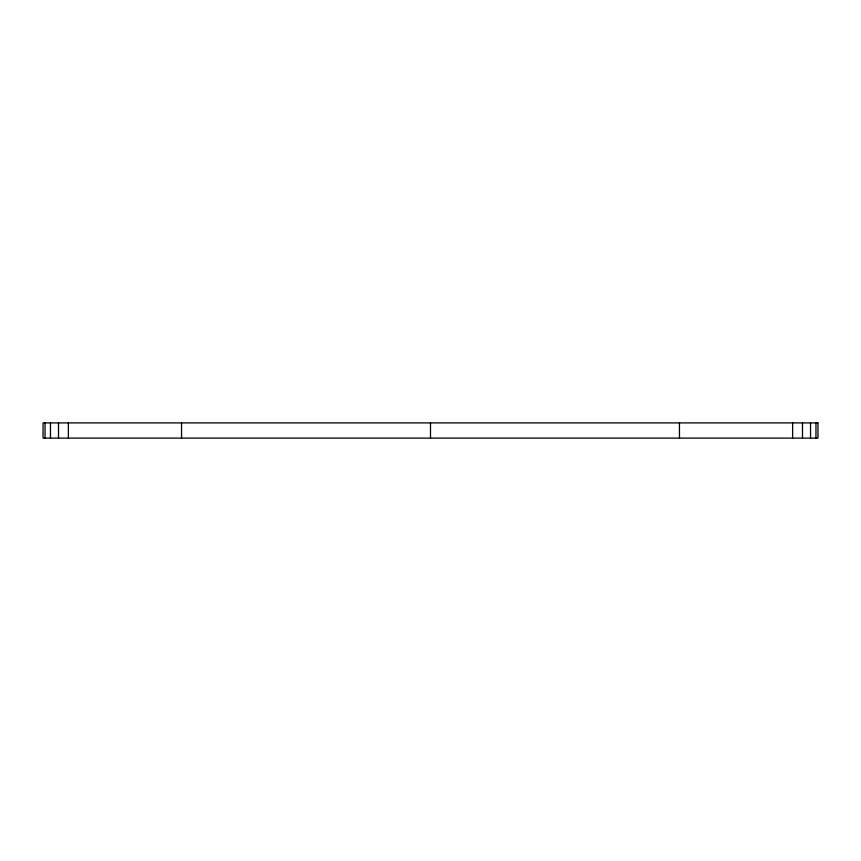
<?xml version="1.0" encoding="UTF-8"?>
<svg xmlns="http://www.w3.org/2000/svg" width="861" height="861" viewBox="0 0 861 861"><rect width="100%" height="100%" fill="white"/><g stroke="black" fill="none" stroke-linecap="round" stroke-linejoin="round"><path stroke-width="1.29" d="M815.959 422.902L815.959 438.098M810.535 422.902L810.535 438.098M802.484 422.902L802.484 438.098M792.626 422.902L792.626 438.098M679.458 422.902L679.458 438.098M430.5 422.902L430.5 438.098M181.542 422.902L181.542 438.098M68.374 422.902L68.374 438.098M58.516 422.902L58.516 438.098M50.465 422.902L50.465 438.098M45.041 422.902L45.041 438.098M817.95 422.902L43.05 422.902L43.05 438.098L817.95 438.098L817.95 422.902"/></g></svg>
